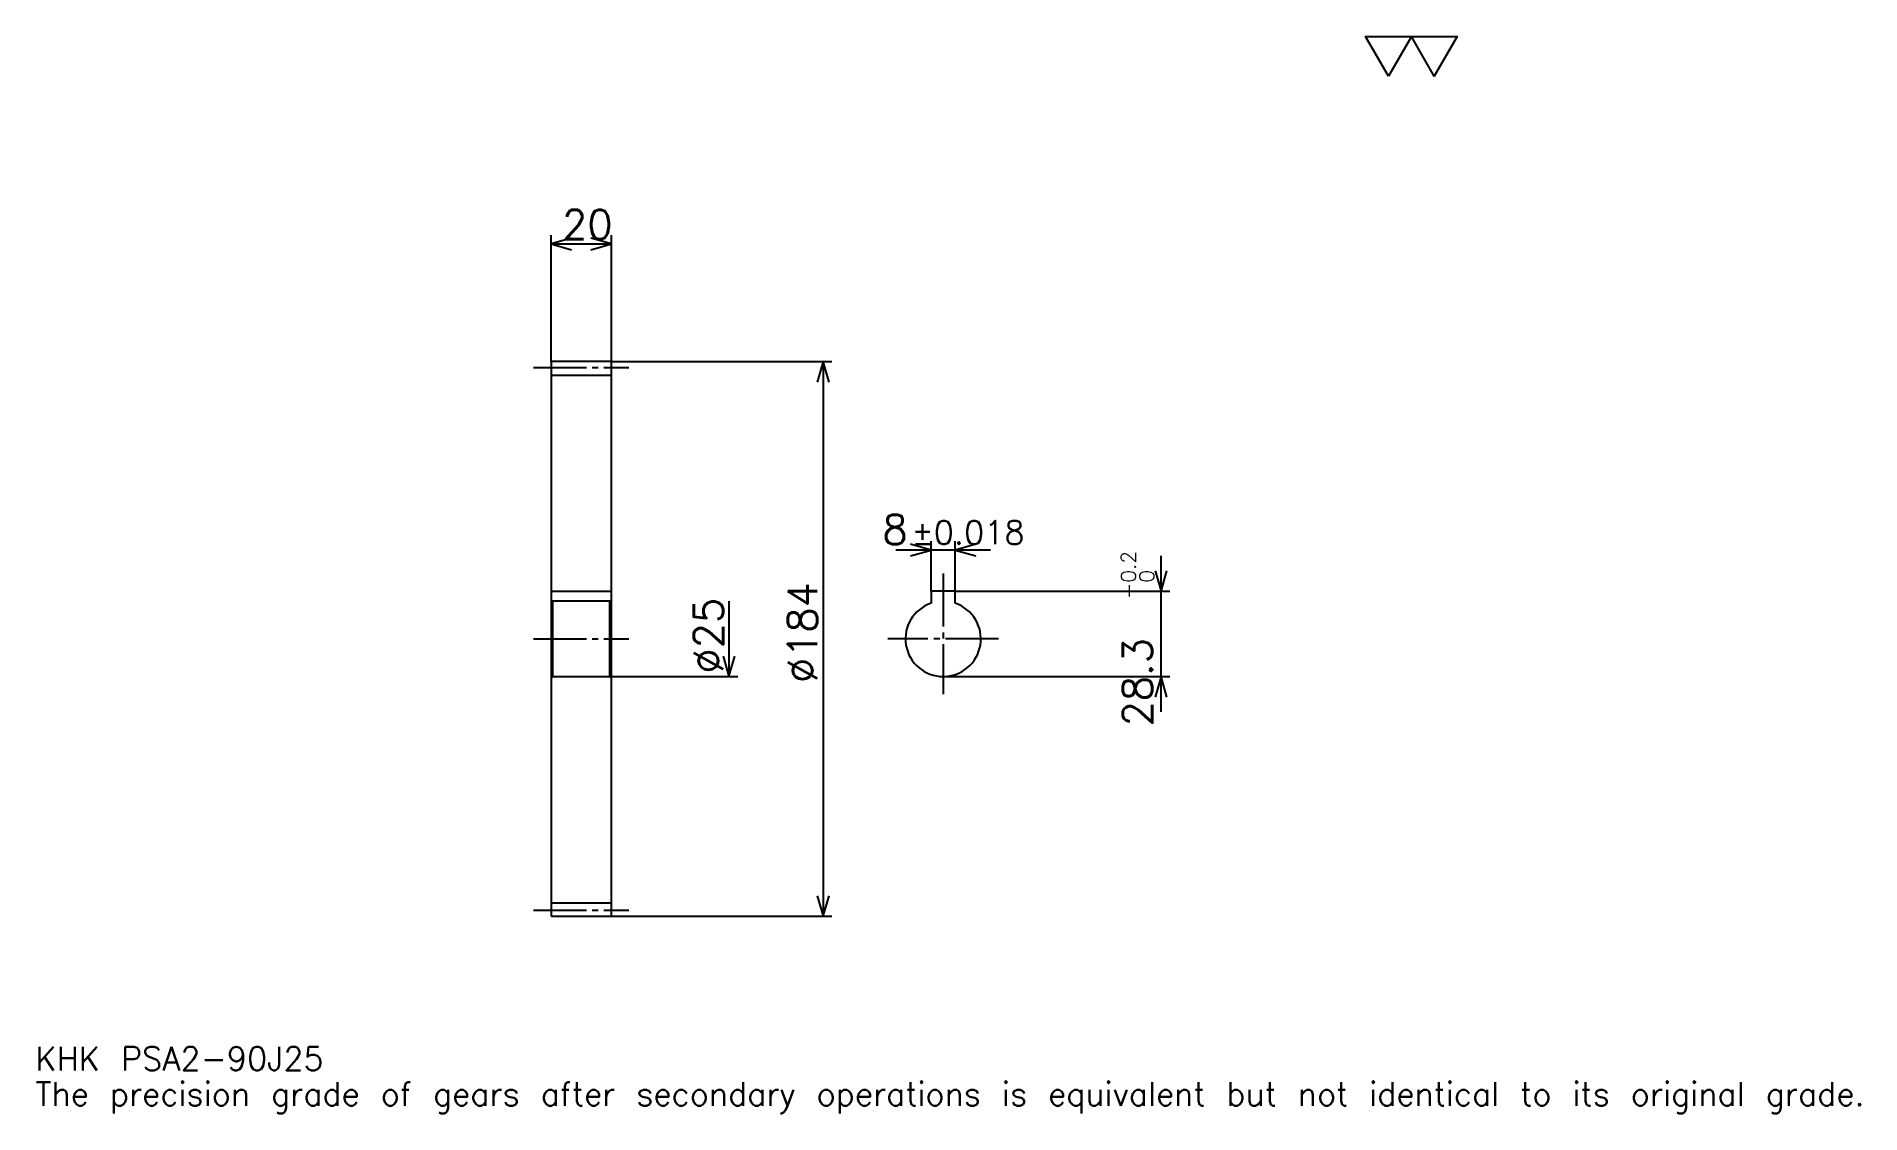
# Model space of a CAD drawing. Extents: x 20 to 625, y 7 to 364.
import ezdxf

# ---------------------------------------------------------------- set-up
doc = ezdxf.new("R2010")
doc.units = 0
doc.linetypes.add('DASHDOT', pattern=[23.413044, 17.559783, -1.951087, 1.951087, -1.951087])
doc.layers.get('0').update_dxf_attribs({"linetype": 'CONTINUOUS'})
doc.layers.add('DASHDOT', color=6, linetype='DASHDOT')
doc.styles.add('KANJI', font='TXT', dxfattribs={"bigfont": 'BIGFONT'})

msp = doc.modelspace()

# ---------------------------------------------------------------- linework, layer by layer
at = {"color": 5}
for p, q in [((190.516327, 256.567932), (190.516327, 298.516296)), ((210.516327, 256.567932), (210.516327, 298.516296)), ((190.516327, 295.589661), (210.516327, 295.589661)), ((190.516327, 256.467926), (190.516327, 256.567932)), ((210.416321, 256.567932), (210.516327, 256.567932)), ((210.516327, 256.567932), (283.682068, 256.567932)), ((210.516327, 256.467926), (210.516327, 256.567932)), ((280.755463, 256.567932), (280.755463, 72.567932)), ((336.277222, 194.025543), (304.864136, 194.025543)), ((316.570679, 180.367935), (316.570679, 196.952179)), ((324.570679, 180.367935), (324.570679, 196.952179)), ((392.858704, 140.36142), (392.858704, 192.074448)), ((249.538071, 177.067932), (249.538071, 152.067932)), ((324.570679, 180.367935), (395.785339, 180.367935)), ((210.516327, 152.067932), (252.464691, 152.067932)), ((320.570679, 152.067932), (395.785339, 152.067932)), ((210.416321, 72.567932), (210.516327, 72.567932)), ((210.516327, 72.567932), (283.682068, 72.567932))]:
    msp.add_line(p, q, dxfattribs=at)
at = {"color": 4}
for p, q in [((190.516327, 252.067932), (210.516327, 252.067932)), ((190.516327, 180.367935), (210.516327, 180.367935)), ((210.516327, 177.567932), (210.016327, 177.067932)), ((190.516327, 151.567932), (191.016327, 152.067932)), ((210.516327, 151.567932), (210.016327, 152.067932)), ((190.516327, 77.067932), (210.516327, 77.067932))]:
    msp.add_line(p, q, dxfattribs=at)
at = {"color": 7}
msp.add_lwpolyline([(468.260864, 351.195648), (460.651611, 364.38501), (491.088593, 364.38501), (483.47934, 351.195648), (475.870117, 364.38501), (468.260864, 351.195648)], dxfattribs=at)
at = {"color": 5}
for points in [[(197.345139, 297.540771), (190.516327, 295.589661), (197.345139, 293.638611)], [(203.687531, 293.638611), (210.516327, 295.589661), (203.687531, 297.540771)], [(282.706543, 249.739136), (280.755463, 256.567932), (278.804382, 249.739136)], [(309.741882, 192.074463), (316.570679, 194.025543), (309.741882, 195.976624)], [(331.399475, 195.976624), (324.570679, 194.025543), (331.399475, 192.074463)], [(390.907654, 187.196732), (392.858704, 180.367935), (394.809814, 187.196732)], [(247.586975, 158.896744), (249.538071, 152.067932), (251.489151, 158.896744)], [(394.809814, 145.239136), (392.858704, 152.067932), (390.907654, 145.239136)], [(278.804382, 79.396736), (280.755463, 72.567932), (282.706543, 79.396736)]]:
    msp.add_lwpolyline(points, dxfattribs=at)
at = {"color": 4}
for points in [[(190.516327, 151.567932), (190.516327, 72.667931), (190.616333, 72.567932), (210.416321, 72.567932), (210.516327, 72.667931), (210.516327, 256.467926), (210.416321, 256.567932), (190.616333, 256.567932), (190.516327, 256.467926), (190.516327, 151.567932)], [(190.516327, 177.567932), (191.016327, 177.067932), (191.016327, 152.067932), (210.016327, 152.067932), (210.016327, 177.067932), (191.016327, 177.067932)], [(324.570679, 176.410645), (324.570679, 180.367935), (316.570679, 180.367935), (316.570679, 176.410645)]]:
    msp.add_lwpolyline(points, dxfattribs=at)
msp.add_arc((320.570679, 164.567932), 12.5, 108.662958756, 71.337074815, dxfattribs=at)
at = {"layer": 'DASHDOT', "color": 7}
for p, q in [((184.663071, 254.567932), (216.369583, 254.567932)), ((320.570679, 186.221191), (320.570679, 146.214676)), ((184.663071, 164.567932), (216.369583, 164.567932)), ((338.92395, 164.567932), (302.217407, 164.567932)), ((184.663071, 74.567932), (216.369583, 74.567932))]:
    msp.add_line(p, q, dxfattribs=at)

# ---------------------------------------------------------------- texts
at = {"color": 7, "style": 'KANJI'}
for s, height, p in [('20', 9.755435, (194.175293, 297.150543)), ('8', 9.755435, (300.433533, 195.976624)), ('%%p0.018', 7.804348, (310.09021, 195.976624)), ('KHK PSA2-90J25', 7.804348, (19.51087, 21.461956)), ('The precision grade of gears after secondary operations is equivalent but not identical to its original grade.', 7.804348, (19.51087, 9.755435))]:
    msp.add_text(s, height=height, dxfattribs=at).set_placement(p)
for s, height, p in [('0.2', 4.877717, (384.469055, 183.260117)), ('%%c184', 9.755435, (278.804382, 149.934784)), ('+', 4.877717, (384.469055, 177.797073)), ('0', 4.877717, (390.517395, 183.260117)), ('%%c25', 9.755435, (247.586975, 153.105301)), ('28.3', 9.755435, (389.932068, 135.571686))]:
    msp.add_text(s, height=height, rotation=90, dxfattribs=at).set_placement(p)

doc.saveas('drawing.dxf')
